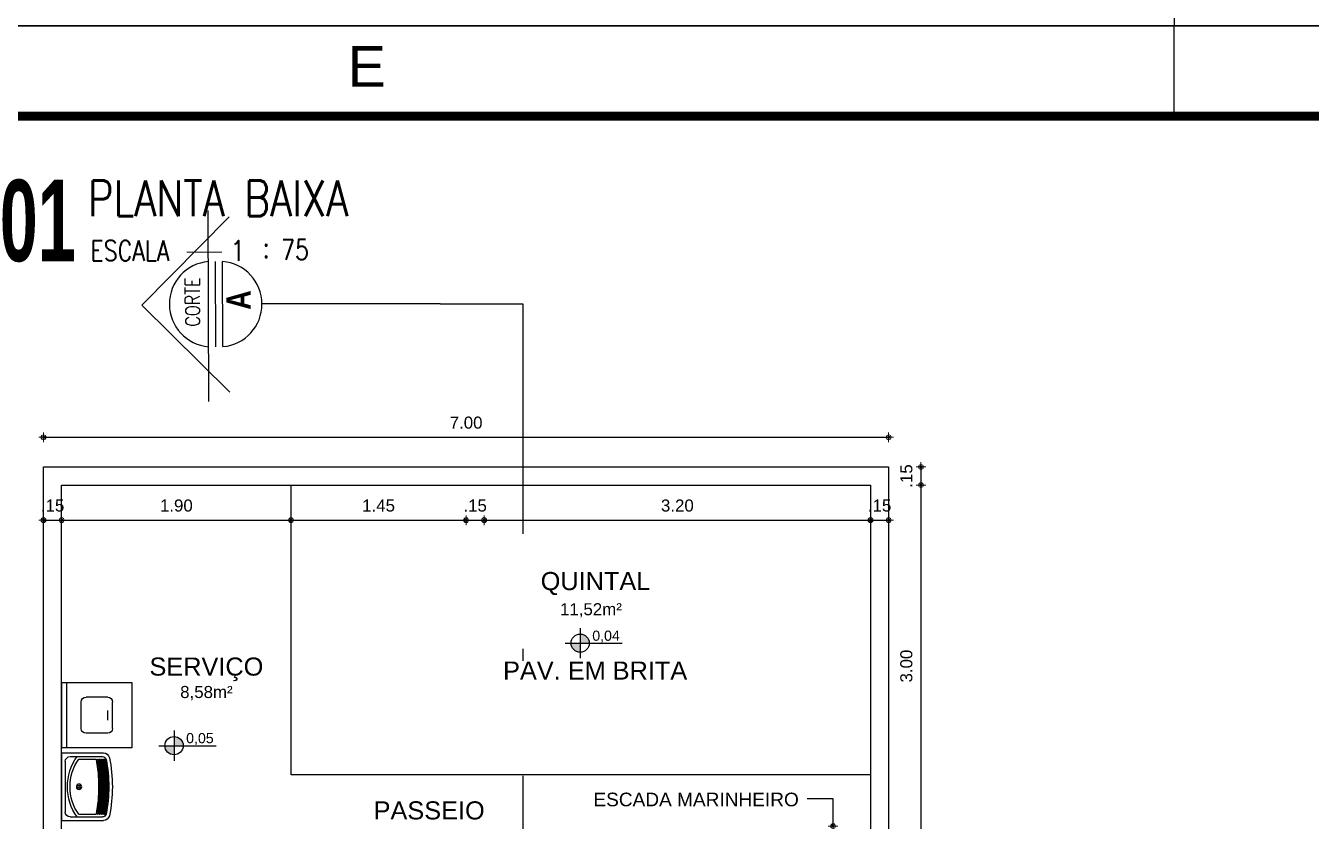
# Model space of a CAD drawing. Header units: millimetres. Extents: x 1540 to 1603, y 509.1 to 598.2.
# Drawn here: x 1545.46 to 1556.11, y 547.07 to 553.67 of the extents above; entities that cross this region are included whole.
import ezdxf
from ezdxf.enums import TextEntityAlignment as Align

# ---------------------------------------------------------------- set-up
doc = ezdxf.new("R2010")
doc.units = ezdxf.units.MM
doc.linetypes.add('DASHDOT2', pattern=[12.7, 6.35, -3.175, 0, -3.175])
for name, color, linetype in [('0-TEXTO 01', 230, 'Continuous'), ('01', 4, 'Continuous'), ('02', 2, 'Continuous'), ('A-PEN-08', 8, 'Continuous'), ('A-PEN-B', 5, 'Continuous'), ('A-PEN-C', 4, 'Continuous'), ('A-PEN-R', 1, 'Continuous'), ('A-PEN-Y', 2, 'Continuous'), ('E-TXT-G', 3, 'Continuous'), ('E-TXT-Y', 2, 'Continuous'), ('L-Cortes', 2, 'Continuous'), ('L-Texto', 30, 'Continuous'), ('NIVEIS', 1, 'Continuous')]:
    doc.layers.add(name, color=color, linetype=linetype)
doc.layers.add('COTAS', color=53, linetype='Continuous', lineweight=9)
doc.layers.add('E-TXT-W', color=7, linetype='Continuous', lineweight=20)
doc.styles.add('ARIAL', font='arial.ttf', dxfattribs={"height": 2})
doc.styles.add('CARIMBO_DADOS', font='arial.ttf', dxfattribs={"height": 0.1})
doc.styles.add('REG140', font='romans.shx', dxfattribs={"width": 0.8, "height": 0.35})
doc.styles.add('REG60', font='romans.shx', dxfattribs={"width": 0.8, "height": 0.15})
doc.styles.add('REG80', font='romans.shx', dxfattribs={"width": 0.8, "height": 0.1})
doc.styles.add('SANSSERIF2', font='sanssb__.ttf', dxfattribs={"width": 0.8})
doc.styles.add('T20', font='PORT2', dxfattribs={"height": 0.2})
doc.styles.add('TEXT', font='arial.ttf')
doc.dimstyles.new('COTAS_EXTERNAS', dxfattribs={"dimtxt": 0.1, "dimasz": 0.01, "dimexe": 0, "dimexo": 0, "dimgap": 0.07, "dimtad": 1, "dimzin": 5, "dimdsep": 46, "dimtxsty": 'CARIMBO_DADOS', "dimblk1": 'CIRCULOS', "dimblk2": 'CIRCULOS', "dimsah": 1, "dimcen": 0, "dimse1": 1, "dimse2": 1, "dimclrd": 8, "dimclre": 8, "dimclrt": 230, "dimadec": 0, "dimazin": 0, "dimtfac": 100, "dimtix": 1, "dimtmove": 2, "dimatfit": 3, "dimldrblk": 'CIRCULOS', "dimfxl": 1, "dimtolj": 1, "dimtzin": 5, "dimarcsym": 0})
doc.dimstyles.get("Standard").update_dxf_attribs({"dimtxt": 0.18, "dimasz": 0.18, "dimexe": 0.18, "dimexo": 0.0625, "dimgap": 0.09, "dimtad": 0, "dimtih": 1, "dimtoh": 1, "dimdec": 4, "dimzin": 0, "dimdsep": 46, "dimtxsty": 'Standard', "dimcen": 0.09, "dimadec": 0, "dimazin": 0, "dimtfac": 1, "dimtdec": 4, "dimtofl": 0, "dimtmove": 0, "dimatfit": 3, "dimfxl": 1, "dimtolj": 1, "dimtzin": 0, "dimarcsym": 0})

# ---------------------------------------------------------------- blocks, each defined once
blk = doc.blocks.new('PRANCHA')
at = {"color": 1}
blk.add_line((20, 58.4), (20, 59.4), dxfattribs=at)
blk.add_lwpolyline([(0, 0), (84.1, 0), (84.1, 59.4), (0, 59.4)], close=True, dxfattribs=at)
at = {"color": 4, "const_width": 0.1}
blk.add_lwpolyline([(2.5, 58.4), (83.1, 58.4), (83.1, 1), (2.5, 1)], close=True, dxfattribs=at)
at = {"color": 50, "linetype": 'Continuous', "style": 'ARIAL'}
blk.add_text('E', height=0.45, dxfattribs=at).set_placement((11.083, 58.95), align=Align.MIDDLE)
blk = doc.blocks.new('MaqLavarRoupas')
at = {"layer": '01'}
for p, q in [((0.27, -0.04), (-0.27, -0.04)), ((0.04, -0.38), (-0.04, -0.38))]:
    blk.add_line(p, q, dxfattribs=at)
at = {"layer": '02'}
for p, q in [((-0.27, 0), (-0.27, -0.58)), ((0.27, 0), (-0.27, 0)), ((0.27, -0.58), (0.27, 0)), ((-0.15, -0.38), (-0.15, -0.2)), ((0.11, -0.16), (-0.11, -0.16)), ((0.15, -0.38), (0.15, -0.2)), ((0.11, -0.42), (-0.11, -0.42)), ((-0.27, -0.58), (0.27, -0.58))]:
    blk.add_line(p, q, dxfattribs=at)
for centre, start, end in [((-0.11, -0.2), 90, 180), ((0.11, -0.2), 0, 90), ((-0.11, -0.38), 180, 270), ((0.11, -0.38), 270, 0)]:
    blk.add_arc(centre, 0.04, start, end, dxfattribs=at)
blk = doc.blocks.new('Tanque02')
at = {"layer": '01'}
for p, q in [((-0.228, -0.141), (-0.228, -0.285)), ((0.228, -0.141), (0.228, -0.285)), ((-0.228, -0.296), (-0.228, -0.303)), ((-0.228, -0.31), (-0.228, -0.317)), ((0.228, -0.296), (0.228, -0.303)), ((0.228, -0.31), (0.228, -0.317)), ((-0.228, -0.324), (-0.228, -0.331)), ((-0.228, -0.338), (-0.228, -0.346)), ((-0.228, -0.353), (-0.228, -0.36)), ((0.228, -0.324), (0.228, -0.331)), ((0.228, -0.338), (0.228, -0.346)), ((0.228, -0.353), (0.228, -0.36))]:
    blk.add_line(p, q, dxfattribs=at)
for radius in [0.0225, 0.011]:
    blk.add_circle((0, -0.144), radius, dxfattribs=at)
for centre, radius, start, end in [((-0.005, -0.458), 0.388, 89.2963, 125.1797), ((0.005, -0.458), 0.388, 54.8203, 90.7037), ((-0.008, 0.826), 1.132, 258.7978, 270.4155), ((-0.008, 0.822), 1.139, 258.8675, 270.4155), ((-0.008, 0.822), 1.146, 258.9363, 270.4155), ((-0.008, 0.822), 1.153, 259.0043, 270.4155), ((-0.008, 0.822), 1.16, 259.0715, 270.4155), ((0.008, 0.826), 1.132, 269.5845, 281.2022), ((0.008, 0.822), 1.139, 269.5845, 281.1325), ((0.008, 0.822), 1.146, 269.5845, 281.0637), ((0.008, 0.822), 1.153, 269.5845, 280.9957), ((0.008, 0.822), 1.16, 269.5845, 280.9285), ((-0.008, 0.822), 1.167, 259.1378, 270.4155), ((-0.008, 0.822), 1.174, 259.2033, 270.4155), ((-0.008, 0.822), 1.181, 259.2681, 270.4155), ((-0.008, 0.822), 1.188, 259.3321, 270.4155), ((-0.008, 0.822), 1.195, 259.3953, 270.4155), ((-0.008, 0.822), 1.202, 259.4577, 270.4155), ((0.008, 0.822), 1.202, 269.5845, 280.5423), ((0.008, 0.822), 1.167, 269.5845, 280.8622), ((0.008, 0.822), 1.174, 269.5845, 280.7967), ((0.008, 0.822), 1.181, 269.5845, 280.7319), ((0.008, 0.822), 1.188, 269.5845, 280.6679), ((0.008, 0.822), 1.195, 269.5845, 280.6047)]:
    blk.add_arc(centre, radius, start, end, dxfattribs=at)
at = {"layer": '02'}
for p, q in [((-0.28, 0), (0.28, 0)), ((-0.28, 0), (-0.28, -0.346)), ((0.28, 0), (0.28, -0.346)), ((-0.25, -0.07), (-0.25, -0.338)), ((-0.21, -0.03), (0.21, -0.03)), ((0.25, -0.07), (0.25, -0.338))]:
    blk.add_line(p, q, dxfattribs=at)
for centre, radius, start, end in [((-0.21, -0.07), 0.04, 90, 180), ((-0.012, -0.446), 0.397, 88.2163, 126.789), ((0.012, -0.446), 0.397, 53.211, 91.7837), ((0.21, -0.07), 0.04, 0, 90), ((-0.23, -0.346), 0.05, 180, 258.2868), ((-0.22, -0.338), 0.03, 180, 258.7018), ((0, 0.763), 1.183, 258.2868, 270), ((0, 0.763), 1.153, 258.7018, 270), ((0, 0.763), 1.153, 270, 281.2982), ((0, 0.763), 1.183, 270, 281.7132), ((0.22, -0.338), 0.03, 281.2982, 0), ((0.23, -0.346), 0.05, 281.7132, 0)]:
    blk.add_arc(centre, radius, start, end, dxfattribs=at)
blk = doc.blocks.new('CIRCULOS')
at = {"layer": 'COTAS'}
for p, q in [((-4, 0), (4, 0)), ((0, 4), (0, -4))]:
    blk.add_line(p, q, dxfattribs=at)
for radius in [2, 1]:
    blk.add_circle((0, 0), radius, dxfattribs=at)
blk = doc.blocks.new('*D412')
at = {"layer": 'A-PEN-08', "color": 8, "lineweight": -2, "ltscale": 0.05}
for p, q in [((1545.288, 550.018), (1545.288, 550.028)), ((1545.288, 550.008), (1545.288, 549.858)), ((1545.288, 549.848), (1545.288, 549.838))]:
    blk.add_line(p, q, dxfattribs=at)
at = {"layer": 'Defpoints', "color": 0, "ltscale": 0.05}
for p in [(1545.607, 550.008), (1545.288, 549.858), (1545.757, 549.858)]:
    blk.add_point(p, dxfattribs=at)
at = {"layer": 'A-PEN-08', "color": 8, "lineweight": -2, "ltscale": 0.05, "xscale": 0.01, "yscale": 0.01, "zscale": 0.01}
for p, rotation in [((1545.288, 550.008), 270), ((1545.288, 549.858), 90)]:
    blk.add_blockref('CIRCULOS', p, dxfattribs=dict(at, rotation=rotation))
at = {"layer": 'A-PEN-08', "color": 230, "ltscale": 0.05, "insert": (1545.167, 549.933), "char_height": 0.1, "attachment_point": 5, "rotation": 90, "style": 'CARIMBO_DADOS'}
blk.add_mtext('\\A1;.15', dxfattribs=at)
blk = doc.blocks.new('*D413')
at = {"layer": 'A-PEN-08', "color": 8, "lineweight": -2, "ltscale": 0.05}
blk.add_line((1545.288, 549.848), (1545.288, 546.868), dxfattribs=at)
at = {"layer": 'Defpoints', "color": 0, "ltscale": 0.05}
for p in [(1545.757, 549.858), (1545.288, 546.858), (1545.757, 546.858)]:
    blk.add_point(p, dxfattribs=at)
at = {"layer": 'A-PEN-08', "color": 8, "lineweight": -2, "ltscale": 0.05, "xscale": 0.01, "yscale": 0.01, "zscale": 0.01}
for p, rotation in [((1545.288, 549.858), 90), ((1545.288, 546.858), 270)]:
    blk.add_blockref('CIRCULOS', p, dxfattribs=dict(at, rotation=rotation))
at = {"layer": 'A-PEN-08', "color": 230, "ltscale": 0.05, "insert": (1545.167, 548.358), "char_height": 0.1, "attachment_point": 5, "rotation": 90, "style": 'CARIMBO_DADOS'}
blk.add_mtext('\\A1;3.00', dxfattribs=at)
blk = doc.blocks.new('*D421')
at = {"layer": 'A-PEN-08', "color": 8, "lineweight": -2, "ltscale": 0.05}
for p, q in [((1545.597, 549.567), (1545.587, 549.567)), ((1545.607, 549.567), (1545.757, 549.567)), ((1545.767, 549.567), (1545.777, 549.567))]:
    blk.add_line(p, q, dxfattribs=at)
at = {"layer": 'Defpoints', "color": 0, "ltscale": 0.05}
for p in [(1545.607, 550.008), (1545.757, 549.858), (1545.757, 549.567)]:
    blk.add_point(p, dxfattribs=at)
at = {"layer": 'A-PEN-08', "color": 8, "lineweight": -2, "ltscale": 0.05, "xscale": 0.01, "yscale": 0.01, "zscale": 0.01}
blk.add_blockref('CIRCULOS', (1545.607, 549.567), dxfattribs=at)
at = {"layer": 'A-PEN-08', "color": 8, "lineweight": -2, "ltscale": 0.05, "xscale": 0.01, "yscale": 0.01, "zscale": 0.01, "rotation": 180}
blk.add_blockref('CIRCULOS', (1545.757, 549.567), dxfattribs=at)
at = {"layer": 'A-PEN-08', "color": 230, "ltscale": 0.05, "insert": (1545.682, 549.688), "char_height": 0.1, "attachment_point": 5, "style": 'CARIMBO_DADOS'}
blk.add_mtext('\\A1;.15', dxfattribs=at)
blk = doc.blocks.new('*D422')
at = {"layer": 'A-PEN-08', "color": 8, "lineweight": -2, "ltscale": 0.05}
for p, q in [((1549.097, 549.567), (1549.087, 549.567)), ((1549.107, 549.567), (1549.257, 549.567)), ((1549.267, 549.567), (1549.277, 549.567))]:
    blk.add_line(p, q, dxfattribs=at)
at = {"layer": 'Defpoints', "color": 0, "ltscale": 0.05}
for p in [(1549.257, 549.567), (1549.107, 546.708), (1549.257, 546.708)]:
    blk.add_point(p, dxfattribs=at)
at = {"layer": 'A-PEN-08', "color": 8, "lineweight": -2, "ltscale": 0.05, "xscale": 0.01, "yscale": 0.01, "zscale": 0.01}
blk.add_blockref('CIRCULOS', (1549.107, 549.567), dxfattribs=at)
at = {"layer": 'A-PEN-08', "color": 8, "lineweight": -2, "ltscale": 0.05, "xscale": 0.01, "yscale": 0.01, "zscale": 0.01, "rotation": 180}
blk.add_blockref('CIRCULOS', (1549.257, 549.567), dxfattribs=at)
at = {"layer": 'A-PEN-08', "color": 230, "ltscale": 0.05, "insert": (1549.182, 549.688), "char_height": 0.1, "attachment_point": 5, "style": 'CARIMBO_DADOS'}
blk.add_mtext('\\A1;.15', dxfattribs=at)
blk = doc.blocks.new('*D423')
at = {"layer": 'A-PEN-08', "color": 8, "lineweight": -2, "ltscale": 0.05}
blk.add_line((1549.267, 549.567), (1552.447, 549.567), dxfattribs=at)
at = {"layer": 'Defpoints', "color": 0, "ltscale": 0.05}
for p in [(1552.457, 549.858), (1552.457, 549.567), (1549.257, 546.708)]:
    blk.add_point(p, dxfattribs=at)
at = {"layer": 'A-PEN-08', "color": 8, "lineweight": -2, "ltscale": 0.05, "xscale": 0.01, "yscale": 0.01, "zscale": 0.01, "rotation": 180}
blk.add_blockref('CIRCULOS', (1549.257, 549.567), dxfattribs=at)
at = {"layer": 'A-PEN-08', "color": 8, "lineweight": -2, "ltscale": 0.05, "xscale": 0.01, "yscale": 0.01, "zscale": 0.01}
blk.add_blockref('CIRCULOS', (1552.457, 549.567), dxfattribs=at)
at = {"layer": 'A-PEN-08', "color": 230, "ltscale": 0.05, "insert": (1550.857, 549.688), "char_height": 0.1, "attachment_point": 5, "style": 'CARIMBO_DADOS'}
blk.add_mtext('\\A1;3.20', dxfattribs=at)
blk = doc.blocks.new('*D424')
at = {"layer": 'A-PEN-08', "color": 8, "lineweight": -2, "ltscale": 0.05}
for p, q in [((1552.447, 549.567), (1552.437, 549.567)), ((1552.457, 549.567), (1552.607, 549.567)), ((1552.617, 549.567), (1552.627, 549.567))]:
    blk.add_line(p, q, dxfattribs=at)
at = {"layer": 'Defpoints', "color": 0, "ltscale": 0.05}
for p in [(1552.607, 550.008), (1552.457, 549.858), (1552.607, 549.567)]:
    blk.add_point(p, dxfattribs=at)
at = {"layer": 'A-PEN-08', "color": 8, "lineweight": -2, "ltscale": 0.05, "xscale": 0.01, "yscale": 0.01, "zscale": 0.01}
blk.add_blockref('CIRCULOS', (1552.457, 549.567), dxfattribs=at)
at = {"layer": 'A-PEN-08', "color": 8, "lineweight": -2, "ltscale": 0.05, "xscale": 0.01, "yscale": 0.01, "zscale": 0.01, "rotation": 180}
blk.add_blockref('CIRCULOS', (1552.607, 549.567), dxfattribs=at)
at = {"layer": 'A-PEN-08', "color": 230, "ltscale": 0.05, "insert": (1552.532, 549.688), "char_height": 0.1, "attachment_point": 5, "style": 'CARIMBO_DADOS'}
blk.add_mtext('\\A1;.15', dxfattribs=at)
blk = doc.blocks.new('*D425')
at = {"layer": 'A-PEN-08', "color": 8, "lineweight": -2, "ltscale": 0.05}
for p, q in [((1552.875, 550.018), (1552.875, 550.028)), ((1552.875, 550.008), (1552.875, 549.858)), ((1552.875, 549.848), (1552.875, 549.838))]:
    blk.add_line(p, q, dxfattribs=at)
at = {"layer": 'Defpoints', "color": 0, "ltscale": 0.05}
for p in [(1552.607, 550.008), (1552.457, 549.858), (1552.875, 549.858)]:
    blk.add_point(p, dxfattribs=at)
at = {"layer": 'A-PEN-08', "color": 8, "lineweight": -2, "ltscale": 0.05, "xscale": 0.01, "yscale": 0.01, "zscale": 0.01}
for p, rotation in [((1552.875, 550.008), 270), ((1552.875, 549.858), 90)]:
    blk.add_blockref('CIRCULOS', p, dxfattribs=dict(at, rotation=rotation))
at = {"layer": 'A-PEN-08', "color": 230, "ltscale": 0.05, "insert": (1552.754, 549.933), "char_height": 0.1, "attachment_point": 5, "rotation": 90, "style": 'CARIMBO_DADOS'}
blk.add_mtext('\\A1;.15', dxfattribs=at)
blk = doc.blocks.new('*D426')
at = {"layer": 'A-PEN-08', "color": 8, "lineweight": -2, "ltscale": 0.05}
blk.add_line((1552.875, 549.848), (1552.875, 546.868), dxfattribs=at)
at = {"layer": 'Defpoints', "color": 0, "ltscale": 0.05}
for p in [(1552.457, 549.858), (1552.457, 546.858), (1552.875, 546.858)]:
    blk.add_point(p, dxfattribs=at)
at = {"layer": 'A-PEN-08', "color": 8, "lineweight": -2, "ltscale": 0.05, "xscale": 0.01, "yscale": 0.01, "zscale": 0.01}
for p, rotation in [((1552.875, 549.858), 90), ((1552.875, 546.858), 270)]:
    blk.add_blockref('CIRCULOS', p, dxfattribs=dict(at, rotation=rotation))
at = {"layer": 'A-PEN-08', "color": 230, "ltscale": 0.05, "insert": (1552.754, 548.358), "char_height": 0.1, "attachment_point": 5, "rotation": 90, "style": 'CARIMBO_DADOS'}
blk.add_mtext('\\A1;3.00', dxfattribs=at)
blk = doc.blocks.new('*D335')
at = {"layer": 'A-PEN-08', "color": 8, "lineweight": -2, "ltscale": 0.05}
blk.add_line((1545.767, 549.567), (1547.647, 549.567), dxfattribs=at)
at = {"layer": 'Defpoints', "color": 0, "ltscale": 0.05}
for p in [(1545.757, 549.858), (1547.657, 549.858), (1547.657, 549.567)]:
    blk.add_point(p, dxfattribs=at)
at = {"layer": 'A-PEN-08', "color": 8, "lineweight": -2, "ltscale": 0.05, "xscale": 0.01, "yscale": 0.01, "zscale": 0.01, "rotation": 180}
blk.add_blockref('CIRCULOS', (1545.757, 549.567), dxfattribs=at)
at = {"layer": 'A-PEN-08', "color": 8, "lineweight": -2, "ltscale": 0.05, "xscale": 0.01, "yscale": 0.01, "zscale": 0.01}
blk.add_blockref('CIRCULOS', (1547.657, 549.567), dxfattribs=at)
at = {"layer": 'A-PEN-08', "color": 230, "ltscale": 0.05, "insert": (1546.707, 549.688), "char_height": 0.1, "attachment_point": 5, "style": 'CARIMBO_DADOS'}
blk.add_mtext('\\A1;1.90', dxfattribs=at)
blk = doc.blocks.new('*D336')
at = {"layer": 'A-PEN-08', "color": 8, "lineweight": -2, "ltscale": 0.05}
blk.add_line((1547.667, 549.567), (1549.097, 549.567), dxfattribs=at)
at = {"layer": 'Defpoints', "color": 0, "ltscale": 0.05}
for p in [(1547.657, 549.858), (1549.107, 549.567), (1549.107, 546.708)]:
    blk.add_point(p, dxfattribs=at)
at = {"layer": 'A-PEN-08', "color": 8, "lineweight": -2, "ltscale": 0.05, "xscale": 0.01, "yscale": 0.01, "zscale": 0.01, "rotation": 180}
blk.add_blockref('CIRCULOS', (1547.657, 549.567), dxfattribs=at)
at = {"layer": 'A-PEN-08', "color": 8, "lineweight": -2, "ltscale": 0.05, "xscale": 0.01, "yscale": 0.01, "zscale": 0.01}
blk.add_blockref('CIRCULOS', (1549.107, 549.567), dxfattribs=at)
at = {"layer": 'A-PEN-08', "color": 230, "ltscale": 0.05, "insert": (1548.382, 549.688), "char_height": 0.1, "attachment_point": 5, "style": 'CARIMBO_DADOS'}
blk.add_mtext('\\A1;1.45', dxfattribs=at)
blk = doc.blocks.new('cotas')
at = {"layer": 'L-Texto'}
h = blk.add_hatch(color=6, dxfattribs=at)
h.paths.add_polyline_path([(0.135, 0, 0.414214), (0, 0.135), (0, 0)])
h.paths.add_polyline_path([(0, 0), (-0.135, 0, 0.414214), (0, -0.135)])
for p, q in [((0, 0.223), (0, -0.223)), ((-0.223, 0), (0.621, 0))]:
    blk.add_line(p, q, dxfattribs=at)
blk.add_circle((0, 0), 0.135, dxfattribs=at)
at = {"layer": 'L-Texto', "color": 6, "style": 'T20'}
blk.add_attdef('COTA', (0.167, 0.038), '', height=0.15, dxfattribs=at)
blk = doc.blocks.new('*D360')
at = {"layer": 'A-PEN-08', "color": 8, "lineweight": -2, "ltscale": 0.05}
blk.add_line((1545.617, 550.254), (1552.597, 550.254), dxfattribs=at)
at = {"layer": 'Defpoints', "color": 0, "ltscale": 0.05}
for p in [(1552.607, 550.254), (1545.607, 550.008), (1552.607, 550.008)]:
    blk.add_point(p, dxfattribs=at)
at = {"layer": 'A-PEN-08', "color": 8, "lineweight": -2, "ltscale": 0.05, "xscale": 0.01, "yscale": 0.01, "zscale": 0.01, "rotation": 180}
blk.add_blockref('CIRCULOS', (1545.607, 550.254), dxfattribs=at)
at = {"layer": 'A-PEN-08', "color": 8, "lineweight": -2, "ltscale": 0.05, "xscale": 0.01, "yscale": 0.01, "zscale": 0.01}
blk.add_blockref('CIRCULOS', (1552.607, 550.254), dxfattribs=at)
at = {"layer": 'A-PEN-08', "color": 230, "ltscale": 0.05, "insert": (1549.107, 550.375), "char_height": 0.1, "attachment_point": 5, "style": 'CARIMBO_DADOS'}
blk.add_mtext('\\A1;7.00', dxfattribs=at)
blk = doc.blocks.new('*D538')
at = {"layer": 'A-PEN-B', "color": 8, "lineweight": -2, "ltscale": 0.05}
blk.add_line((1544.953, 549.998), (1544.953, 525.018), dxfattribs=at)
at = {"layer": 'Defpoints', "color": 0, "ltscale": 0.05}
for p in [(1545.607, 550.008), (1544.953, 525.008), (1545.607, 525.008)]:
    blk.add_point(p, dxfattribs=at)
at = {"layer": 'A-PEN-B', "color": 8, "lineweight": -2, "ltscale": 0.05, "xscale": 0.01, "yscale": 0.01, "zscale": 0.01}
for p, rotation in [((1544.953, 550.008), 90), ((1544.953, 525.008), 270)]:
    blk.add_blockref('CIRCULOS', p, dxfattribs=dict(at, rotation=rotation))
at = {"layer": 'A-PEN-B', "color": 230, "ltscale": 0.05, "insert": (1544.832, 537.508), "char_height": 0.1, "attachment_point": 5, "rotation": 90, "style": 'CARIMBO_DADOS'}
blk.add_mtext('\\A1;25.00', dxfattribs=at)
blk = doc.blocks.new('IND_DES')
at = {"layer": 'E-TXT-W'}
blk.add_line((0.0269, -0.2428), (0.1984, -0.2428), dxfattribs=at)
at = {"layer": 'E-TXT-G', "style": 'REG80', "width": 0.8}
for s, p in [('ESCALA', (-0.4463, -0.2864)), ('1', (0.2426, -0.2864)), (':', (0.3988, -0.2706))]:
    blk.add_text(s, height=0.1, dxfattribs=at).set_placement(p)
blk.add_attdef('ESCALA', (0.4897, -0.2812), '', height=0.1, dxfattribs=at)
at = {"layer": 'E-TXT-W', "style": 'SANSSERIF2', "width": 0.6}
blk.add_attdef('00', text='', height=0.4, dxfattribs=at).set_placement((-0.7083, -0.2881), align=Align.CENTER)
at = {"layer": 'E-TXT-Y', "style": 'REG140', "width": 0.8}
for tag, p in [('PROJETO', (-0.4563, 0.1829)), ('DESENHO', (-0.4582, -0.0658))]:
    blk.add_attdef(tag, p, '', height=0.175, dxfattribs=at)

msp = doc.modelspace()

# ---------------------------------------------------------------- linework, layer by layer
at = {"color": 1}
msp.add_line((1554.972, 554.415), (1554.972, 553.665), dxfattribs=at)
at = {"color": 6}
for p, q in [((1547.144, 552.08), (1546.421, 551.35)), ((1546.976, 550.55), (1546.971, 552.133)), ((1547.15, 550.627), (1546.421, 551.35))]:
    msp.add_line(p, q, dxfattribs=at)
for p, q in [((1547.034, 551.005), (1547.031, 551.71)), ((1547.093, 551.006), (1547.09, 551.711))]:
    msp.add_line(p, q)
at = {"color": 1}
msp.add_lwpolyline([(1539.972, 553.665), (1603.047, 553.665), (1603.047, 598.215), (1539.972, 598.215)], close=True, dxfattribs=at)
for centre, start, end in [((1547.003, 551.358), 94.9912, 265.4309), ((1547.062, 551.358), 274.9912, 85.4309)]:
    msp.add_arc(centre, 0.354, start, end)
at = {"layer": 'A-PEN-B', "ltscale": 0.05}
for p, q in [((1545.607, 525.008), (1545.607, 550.008)), ((1545.607, 550.008), (1552.607, 550.008)), ((1552.607, 550.008), (1552.607, 525.008)), ((1545.757, 546.858), (1545.757, 549.858)), ((1545.757, 549.858), (1552.457, 549.858)), ((1552.457, 549.858), (1552.457, 546.858))]:
    msp.add_line(p, q, dxfattribs=at)
at = {"layer": 'A-PEN-C', "ltscale": 0.05}
for p, q in [((1547.657, 547.458), (1547.657, 549.858)), ((1552.457, 547.458), (1547.657, 547.458))]:
    msp.add_line(p, q, dxfattribs=at)
at = {"layer": 'A-PEN-R', "linetype": 'DASHDOT2', "ltscale": 0.3}
for p, q in [((1548.891, 551.359), (1547.416, 551.359)), ((1548.891, 551.359), (1549.578, 551.359)), ((1549.578, 551.359), (1549.578, 522.346))]:
    msp.add_line(p, q, dxfattribs=at)

# ---------------------------------------------------------------- block references
at = {"xscale": 0.75, "yscale": 0.75, "zscale": 0.75}
msp.add_blockref('PRANCHA', (1539.972, 509.115), dxfattribs=at)
ref = msp.add_blockref('IND_DES', (1546.748, 552.199), dxfattribs=dict(xscale=1.687496000000465, yscale=1.687496000000465, zscale=1.687496000000465))
ref.add_attrib('00', '01', dxfattribs={"layer": 'E-TXT-W', "height": 0.675, "style": 'SANSSERIF2', "width": 0.6}).set_placement((1545.559, 551.713), align=Align.CENTER)
ref.add_attrib('DESENHO', 'PLANTA BAIXA', (1545.975, 552.088), dxfattribs={"layer": 'E-TXT-Y', "height": 0.29531, "style": 'REG140', "width": 0.8})
ref.add_attrib('ESCALA', '75', (1547.574, 551.725), dxfattribs={"layer": 'E-TXT-G', "height": 0.1688, "style": 'REG80', "width": 0.8})
at = {"xscale": -1, "rotation": 90}
msp.add_blockref('MaqLavarRoupas', (1545.759, 547.951), dxfattribs=at)
at = {"layer": 'A-PEN-08', "ltscale": 0.05, "xscale": -1, "rotation": 90}
msp.add_blockref('Tanque02', (1545.757, 547.358), dxfattribs=at)
at = {"layer": 'NIVEIS', "color": 1}
ref = msp.add_blockref('cotas', (1550.052, 548.548), dxfattribs=dict(at, xscale=0.5599999999976717, yscale=0.5599999999994907, zscale=0.5599999999994907))
ref.add_attrib('COTA', '0,04', (1550.152, 548.568), dxfattribs={"color": 1, "height": 0.084, "style": 'TEXT'})
ref = msp.add_blockref('cotas', (1546.688, 547.698), dxfattribs=dict(at, xscale=0.5599999999976717, yscale=0.5599999999994907, zscale=0.5599999999994907))
ref.add_attrib('COTA', '0,05', (1546.788, 547.719), dxfattribs={"color": 1, "height": 0.084, "style": 'TEXT'})

# ---------------------------------------------------------------- texts
at = {"color": 230, "attachment_point": 5, "style": 'CARIMBO_DADOS'}
for s, insert, char_height in [('QUINTAL', (1550.179, 549.042), 0.15), ('11,52m²', (1550.141, 548.82), 0.1), ('SERVIÇO', (1546.956, 548.331), 0.15), ('PAV. EM BRITA', (1550.176, 548.321), 0.15), ('8,58m²', (1546.956, 548.134), 0.1), ('PASSEIO', (1548.801, 547.161), 0.15)]:
    msp.add_mtext(s, dxfattribs=dict(at, insert=insert, char_height=char_height))
at = {"layer": '0-TEXTO 01', "color": 230, "insert": (1551.863, 547.309), "char_height": 0.113, "width": 1.7403, "attachment_point": 3, "style": 'CARIMBO_DADOS'}
msp.add_mtext('\\A1;ESCADA MARINHEIRO', dxfattribs=at)
at = {"layer": 'L-Cortes', "color": 7, "width": 0.8}
for s, height, style, p in [('CORTE', 0.12, 'REG60', (1546.902, 551.172)), ('A', 0.2, 'SANSSERIF2', (1547.322, 551.311))]:
    msp.add_text(s, height=height, rotation=90.211, dxfattribs=dict(at, style=style)).set_placement(p)

# ---------------------------------------------------------------- dimensions: what is measured, and where the dimension line sits
at = {"layer": 'A-PEN-08', "ltscale": 0.05}
for base, p1, p2, dimstyle, override, picture, middle in [((1552.607, 550.254), (1545.607, 550.008), (1552.607, 550.008), 'Standard', {"dimtxt": 0.1, "dimasz": 0.01, "dimexe": 0, "dimexo": 0, "dimgap": 0.07, "dimtad": 1, "dimtih": 0, "dimtoh": 0, "dimdec": 2, "dimzin": 5, "dimtxsty": 'CARIMBO_DADOS', "dimblk1": 'CIRCULOS', "dimblk2": 'CIRCULOS', "dimsah": 1, "dimcen": 0, "dimse1": 1, "dimse2": 1, "dimclrd": 8, "dimclre": 8, "dimclrt": 230, "dimtfac": 100, "dimtdec": 2, "dimtix": 1, "dimtofl": 1, "dimtmove": 2, "dimldrblk": 'CIRCULOS', "dimfxl": 0, "dimfxlon": 1, "dimtzin": 5, "dimarcsym": 1}, '*D360', (1549.107, 550.375)), ((1545.757, 549.567), (1545.607, 550.008), (1545.757, 549.858), 'COTAS_EXTERNAS', {"dimfxl": 0, "dimfxlon": 1, "dimarcsym": 1}, '*D421', (1545.682, 549.688)), ((1552.607, 549.567), (1552.457, 549.858), (1552.607, 550.008), 'COTAS_EXTERNAS', {"dimfxl": 0, "dimfxlon": 1, "dimarcsym": 1}, '*D424', (1552.532, 549.688)), ((1547.657, 549.567), (1545.757, 549.858), (1547.657, 549.858), 'COTAS_EXTERNAS', {"dimfxl": 0, "dimfxlon": 1, "dimarcsym": 1}, '*D335', (1546.707, 549.688)), ((1549.107, 549.567), (1547.657, 549.858), (1549.107, 546.708), 'COTAS_EXTERNAS', {"dimfxl": 0, "dimfxlon": 1, "dimarcsym": 1}, '*D336', (1548.382, 549.688)), ((1552.457, 549.567), (1549.257, 546.708), (1552.457, 549.858), 'COTAS_EXTERNAS', {"dimfxl": 0, "dimfxlon": 1, "dimarcsym": 1}, '*D423', (1550.857, 549.688)), ((1549.257, 549.567), (1549.107, 546.708), (1549.257, 546.708), 'COTAS_EXTERNAS', {"dimfxl": 0, "dimfxlon": 1, "dimarcsym": 1}, '*D422', (1549.182, 549.688))]:
    dim = msp.add_linear_dim(base=base, p1=p1, p2=p2, dimstyle=dimstyle, override=override, dxfattribs=at)
    dim.commit()
    dim.dimension.update_dxf_attribs({"geometry": picture, "text_midpoint": middle})
for base, p1, p2, picture, middle in [((1545.288, 549.858), (1545.607, 550.008), (1545.757, 549.858), '*D412', (1545.167, 549.933)), ((1552.875, 549.858), (1552.607, 550.008), (1552.457, 549.858), '*D425', (1552.754, 549.933)), ((1545.288, 546.858), (1545.757, 549.858), (1545.757, 546.858), '*D413', (1545.167, 548.358)), ((1552.875, 546.858), (1552.457, 549.858), (1552.457, 546.858), '*D426', (1552.754, 548.358))]:
    dim = msp.add_linear_dim(base=base, p1=p1, p2=p2, angle=270, dimstyle='COTAS_EXTERNAS', override={"dimfxl": 0, "dimfxlon": 1, "dimarcsym": 1}, dxfattribs=at)
    dim.commit()
    dim.dimension.update_dxf_attribs({"geometry": picture, "text_midpoint": middle})
at = {"layer": 'A-PEN-B', "ltscale": 0.05}
dim = msp.add_linear_dim(base=(1544.953, 525.008), p1=(1545.607, 550.008), p2=(1545.607, 525.008), angle=90, dimstyle='Standard', override={"dimtxt": 0.1, "dimasz": 0.01, "dimexe": 0, "dimexo": 0, "dimgap": 0.07, "dimtad": 1, "dimtih": 0, "dimtoh": 0, "dimdec": 2, "dimzin": 5, "dimtxsty": 'CARIMBO_DADOS', "dimblk1": 'CIRCULOS', "dimblk2": 'CIRCULOS', "dimsah": 1, "dimcen": 0, "dimse1": 1, "dimse2": 1, "dimclrd": 8, "dimclre": 8, "dimclrt": 230, "dimtfac": 100, "dimtdec": 2, "dimtix": 1, "dimtofl": 1, "dimtmove": 2, "dimldrblk": 'CIRCULOS', "dimtzin": 5}, dxfattribs=at)
dim.commit()
dim.dimension.update_dxf_attribs({"geometry": '*D538', "text_midpoint": (1544.832, 537.508)})

# ---------------------------------------------------------------- leaders
at = {"layer": 'A-PEN-Y', "annotation_type": 0, "has_hookline": 1, "hookline_direction": 1, "text_width": 1.682}
msp.add_leader([(1552.147, 547.032), (1552.147, 547.259), (1551.933, 547.259)], dimstyle='COTAS_EXTERNAS', override={"dimgap": 0.07, "dimtad": 0, "dimfxl": 0, "dimfxlon": 1, "dimarcsym": 1}, dxfattribs=at)

doc.saveas('drawing.dxf')
